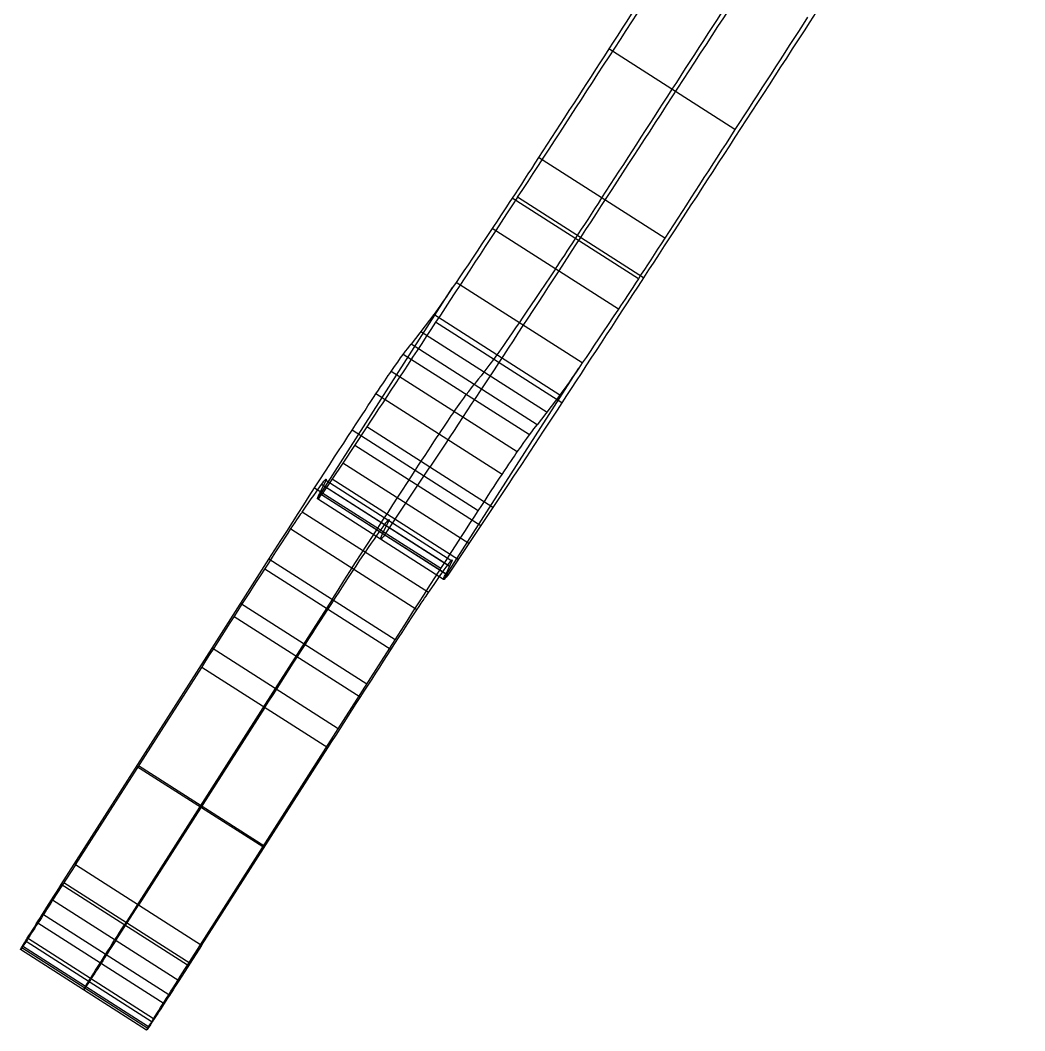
# Model space of a CAD drawing. Extents: x 14 to 133, y -39 to 144.
# Drawn here: x 21.49 to 34.91, y -14.93 to -1.44 of the extents above; entities that cross this region are included whole.
import ezdxf

# ---------------------------------------------------------------- set-up
doc = ezdxf.new("R2010")
doc.units = 0
doc.header["$MEASUREMENT"] = 0
doc.layers.add('LAYER_1', color=255, linetype='CONTINUOUS')

msp = doc.modelspace()

# ---------------------------------------------------------------- linework, layer by layer
at = {"layer": 'LAYER_1', "color": 9}
for p, q in [((31.037, -2.897, 69.703), (29.352, -1.821, 69.72)), ((30.099, -4.348, 68.488), (28.413, -3.272, 68.505)), ((30.099, -4.348, 68.488), (28.413, -3.272, 68.505)), ((29.747, -4.89, 67.829), (28.061, -3.814, 67.846)), ((29.815, -4.878, 73.84), (28.13, -3.802, 73.857)), ((29.815, -4.878, 73.84), (28.13, -3.802, 73.857)), ((29.48, -5.295, 67.043), (27.794, -4.219, 67.06)), ((29.48, -5.295, 67.043), (27.794, -4.219, 67.06)), ((28.997, -6.014, 64.737), (27.312, -4.938, 64.754)), ((25.459, -7.829, 63.943), (27.264, -5.008, 64.467)), ((27.013, -5.367, 62.347), (26.71, -5.763, 57.328)), ((27.013, -5.367, 62.347), (26.71, -5.763, 57.328)), ((28.699, -6.443, 62.33), (27.013, -5.367, 62.347)), ((28.699, -6.443, 62.33), (27.013, -5.367, 62.347)), ((28.724, -6.547, 71.253), (27.038, -5.471, 71.271)), ((28.526, -6.675, 59.824), (26.84, -5.599, 59.842)), ((28.395, -6.839, 57.311), (26.71, -5.763, 57.328)), ((28.395, -6.839, 57.311), (26.71, -5.763, 57.328)), ((28.291, -6.975, 55.585), (26.605, -5.899, 55.602)), ((28.129, -7.202, 53.873), (26.443, -6.126, 53.89)), ((28.129, -7.202, 53.873), (26.443, -6.126, 53.89)), ((27.144, -8.905, 63.925), (28.95, -6.084, 64.45)), ((27.927, -7.502, 52.843), (26.241, -6.426, 52.861)), ((28.699, -6.443, 62.33), (28.395, -6.839, 57.311)), ((28.699, -6.443, 62.33), (28.395, -6.839, 57.311)), ((26.117, -6.869, 68.465), (25.797, -7.35, 67.242)), ((26.117, -6.869, 68.465), (25.797, -7.35, 67.242)), ((27.803, -7.945, 68.448), (26.117, -6.869, 68.465)), ((27.803, -7.945, 68.448), (26.117, -6.869, 68.465)), ((27.607, -7.988, 51.92), (25.922, -6.912, 51.937)), ((27.607, -7.988, 51.92), (25.922, -6.912, 51.937)), ((25.957, -7.11, 67.853), (27.643, -8.186, 67.836)), ((25.797, -7.35, 67.242), (25.515, -7.773, 65.971)), ((25.797, -7.35, 67.242), (25.515, -7.773, 65.971)), ((27.483, -8.426, 67.225), (25.797, -7.35, 67.242)), ((27.483, -8.426, 67.225), (25.797, -7.35, 67.242)), ((26.64, -7.888, 67.233), (26.96, -7.407, 68.456)), ((27.107, -8.76, 51.176), (25.421, -7.684, 51.193)), ((25.57, -7.584, 59.532), (25.487, -7.757, 62.219)), ((25.57, -7.584, 59.532), (25.487, -7.757, 62.219)), ((27.199, -8.713, 57.3), (25.514, -7.637, 57.317)), ((27.224, -8.731, 60.86), (25.538, -7.655, 60.877)), ((27.256, -8.66, 59.515), (25.57, -7.584, 59.532)), ((27.256, -8.66, 59.515), (25.57, -7.584, 59.532)), ((25.656, -7.562, 66.607), (27.342, -8.638, 66.589)), ((27.173, -8.833, 62.202), (25.487, -7.757, 62.219)), ((27.173, -8.833, 62.202), (25.487, -7.757, 62.219)), ((27.2, -8.849, 65.954), (25.515, -7.773, 65.971)), ((27.2, -8.849, 65.954), (25.515, -7.773, 65.971)), ((27.145, -8.906, 64.078), (25.46, -7.83, 64.095)), ((26.358, -8.311, 65.963), (26.64, -7.888, 67.233)), ((27.803, -7.945, 68.448), (27.483, -8.426, 67.225)), ((27.803, -7.945, 68.448), (27.483, -8.426, 67.225)), ((26.943, -9.08, 55.129), (25.257, -8.005, 55.146)), ((26.943, -9.08, 55.129), (25.257, -8.005, 55.146)), ((26.33, -8.295, 62.211), (26.413, -8.122, 59.523)), ((26.787, -9.311, 54.293), (25.102, -8.235, 54.31)), ((27.483, -8.426, 67.225), (27.2, -8.849, 65.954)), ((27.483, -8.426, 67.225), (27.2, -8.849, 65.954)), ((24.052, -9.823, 50.795), (24.811, -8.634, 50.839)), ((24.052, -9.823, 50.795), (24.811, -8.634, 50.839)), ((26.497, -9.71, 50.822), (24.811, -8.634, 50.839)), ((26.497, -9.71, 50.822), (24.811, -8.634, 50.839)), ((26.442, -9.843, 53.681), (24.756, -8.767, 53.698)), ((26.442, -9.843, 53.681), (24.756, -8.767, 53.698)), ((27.256, -8.66, 59.515), (27.173, -8.833, 62.202)), ((27.256, -8.66, 59.515), (27.173, -8.833, 62.202)), ((25.654, -9.172, 50.831), (24.895, -10.361, 50.786)), ((26.118, -10.304, 50.792), (24.432, -9.228, 50.809)), ((26.032, -10.479, 53.343), (24.346, -9.403, 53.361)), ((25.738, -10.899, 50.778), (26.497, -9.71, 50.822)), ((25.738, -10.899, 50.778), (26.497, -9.71, 50.822)), ((22.037, -12.979, 50.722), (24.052, -9.823, 50.795)), ((22.037, -12.979, 50.722), (24.052, -9.823, 50.795)), ((25.738, -10.899, 50.778), (24.052, -9.823, 50.795)), ((25.738, -10.899, 50.778), (24.052, -9.823, 50.795)), ((22.225, -12.715, 52.667), (23.913, -10.079, 53.153)), ((22.225, -12.715, 52.667), (23.913, -10.079, 53.153)), ((25.599, -11.155, 53.135), (23.913, -10.079, 53.153)), ((25.599, -11.155, 53.135), (23.913, -10.079, 53.153)), ((24.895, -10.361, 50.786), (22.88, -13.517, 50.713)), ((24.756, -10.617, 53.144), (23.068, -13.253, 52.659)), ((23.722, -14.055, 50.705), (25.738, -10.899, 50.778)), ((23.722, -14.055, 50.705), (25.738, -10.899, 50.778)), ((23.911, -13.791, 52.65), (25.599, -11.155, 53.135)), ((23.911, -13.791, 52.65), (25.599, -11.155, 53.135)), ((24.73, -12.477, 50.725), (23.044, -11.401, 50.742)), ((24.756, -12.471, 52.879), (23.07, -11.395, 52.897)), ((22.225, -12.715, 52.667), (21.921, -13.189, 52.566)), ((22.225, -12.715, 52.667), (21.921, -13.189, 52.566)), ((23.911, -13.791, 52.65), (22.225, -12.715, 52.667)), ((23.911, -13.791, 52.65), (22.225, -12.715, 52.667)), ((22.073, -12.952, 52.617), (23.759, -14.028, 52.6)), ((23.722, -14.055, 50.705), (22.037, -12.979, 50.722)), ((23.722, -14.055, 50.705), (22.037, -12.979, 50.722)), ((23.607, -14.265, 52.549), (21.921, -13.189, 52.566)), ((23.607, -14.265, 52.549), (21.921, -13.189, 52.566)), ((22.764, -13.727, 52.558), (23.068, -13.253, 52.659)), ((23.411, -14.57, 52.378), (21.725, -13.494, 52.395)), ((23.472, -14.45, 50.846), (21.786, -13.374, 50.863)), ((23.252, -14.815, 52.105), (21.566, -13.739, 52.122)), ((23.252, -14.815, 52.105), (21.566, -13.739, 52.122)), ((23.269, -14.772, 51.151), (21.584, -13.696, 51.168)), ((23.269, -14.772, 51.151), (21.584, -13.696, 51.168)), ((23.177, -14.924, 51.62), (21.491, -13.848, 51.638)), ((23.177, -14.924, 51.62), (21.491, -13.848, 51.638)), ((23.194, -14.902, 51.873), (21.508, -13.826, 51.89)), ((23.203, -14.88, 51.372), (21.517, -13.804, 51.389)), ((23.911, -13.791, 52.65), (23.607, -14.265, 52.549)), ((23.911, -13.791, 52.65), (23.607, -14.265, 52.549))]:
    msp.add_line(p, q, dxfattribs=at)
at = {"layer": 'LAYER_1', "color": 9, "extrusion": (0.842902, -0.537999, -0.008566)}
for centre, radius, start, end in [((40.625, 48.858, 25.123), 38.202, 120.4018, 138.6911), ((40.625, 48.858, 25.123), 38.202, 120.4018, 138.6911), ((40.625, 48.858, 26.123), 38.201, 120.4016, 138.6913), ((40.625, 48.858, 27.123), 38.202, 120.4018, 138.6911), ((40.625, 48.858, 27.123), 38.202, 120.4018, 138.6911), ((36.901, 35.904, 25.123), 40.879, 120.677, 126.5982), ((36.901, 35.904, 25.123), 40.879, 120.677, 126.5982), ((36.918, 35.878, 26.123), 40.91, 120.6793, 126.596), ((36.901, 35.904, 27.123), 40.879, 120.677, 126.5982), ((36.901, 35.904, 27.123), 40.879, 120.677, 126.5982), ((15.143, 65.512, 25.123), 4.141, 129.1497, 154.7587), ((15.143, 65.512, 25.123), 4.141, 129.1497, 154.7587), ((32.623, 56.056, 25.123), 27.439, 138.9516, 152.6023), ((32.623, 56.056, 25.123), 27.439, 138.9516, 152.6023), ((15.143, 65.512, 26.123), 4.141, 129.1494, 154.7591), ((26.739, 60.197, 25.123), 16.896, 155.227, 171.9463), ((26.739, 60.197, 25.123), 16.896, 155.227, 171.9463), ((32.623, 56.056, 26.123), 27.439, 138.9516, 152.6023), ((15.143, 65.512, 27.123), 4.141, 129.1497, 154.7587), ((15.143, 65.512, 27.123), 4.141, 129.1497, 154.7587), ((26.739, 60.198, 26.123), 16.896, 155.2267, 171.9465), ((32.623, 56.056, 27.123), 27.439, 138.9516, 152.6023), ((32.623, 56.056, 27.123), 27.439, 138.9516, 152.6023), ((26.739, 60.197, 27.123), 16.896, 155.227, 171.9463), ((26.739, 60.197, 27.123), 16.896, 155.227, 171.9463), ((-18.111, 59.408, 25.123), 27.686, 348.9632, 356.143), ((-18.111, 59.408, 25.123), 27.686, 348.9632, 356.143), ((88.125, 52.291, 26.123), 78.788, 172.50727, 176.17584), ((4.305, 55.2, 25.123), 4.882, 321.3937, 347.0688), ((4.305, 55.2, 25.123), 4.882, 321.3937, 347.0688), ((-18.122, 59.409, 26.123), 27.697, 348.9645, 356.1417), ((4.305, 55.2, 26.123), 4.881, 321.3934, 347.0691), ((-18.111, 59.408, 27.123), 27.686, 348.9632, 356.143), ((-18.111, 59.408, 27.123), 27.686, 348.9632, 356.143), ((5.709, 54.193, 25.123), 3.158, 276.582, 319.7766), ((5.709, 54.193, 25.123), 3.158, 276.582, 319.7766), ((4.305, 55.2, 27.123), 4.882, 321.3937, 347.0688), ((4.305, 55.2, 27.123), 4.882, 321.3937, 347.0688), ((-5.708, 59.084, 25.123), 13.089, 343.4859, 2.9138), ((-5.708, 59.084, 25.123), 13.089, 343.4859, 2.9138), ((5.709, 54.193, 26.123), 3.157, 276.5813, 319.7772), ((30.106, 64.305, 25.123), 23.008, 175.3041, 184.6589), ((30.106, 64.305, 25.123), 23.008, 175.3041, 184.6589), ((5.005, 55.509, 25.123), 1.842, 300.1059, 355.4771), ((5.005, 55.509, 25.123), 1.842, 300.1059, 355.4771), ((-5.707, 59.084, 26.123), 13.089, 343.4857, 2.9139), ((5.709, 54.193, 27.123), 3.158, 276.582, 319.7766), ((5.709, 54.193, 27.123), 3.158, 276.582, 319.7766), ((30.108, 64.305, 26.123), 23.01, 175.3044, 184.6585), ((5.005, 55.509, 26.123), 1.842, 300.1059, 355.4771), ((-5.708, 59.084, 27.123), 13.089, 343.4859, 2.9138), ((-5.708, 59.084, 27.123), 13.089, 343.4859, 2.9138), ((3.521, 58.297, 25.123), 5, 279.771, 298.7906), ((3.521, 58.297, 25.123), 5, 279.771, 298.7906), ((30.106, 64.305, 27.123), 23.008, 175.3041, 184.6589), ((30.106, 64.305, 27.123), 23.008, 175.3041, 184.6589), ((5.005, 55.509, 27.123), 1.842, 300.1059, 355.4771), ((5.005, 55.509, 27.123), 1.842, 300.1059, 355.4771), ((3.521, 58.297, 26.123), 5, 279.7709, 298.7907), ((3.521, 58.297, 27.123), 5, 279.771, 298.7906), ((3.521, 58.297, 27.123), 5, 279.771, 298.7906), ((1.047, 52.218, 25.123), 1.286, 220.3605, 264.1217), ((1.047, 52.218, 25.123), 1.286, 220.3605, 264.1217), ((1.044, 51.537, 25.123), 1.299, 106.4276, 141.8844), ((1.044, 51.537, 25.123), 1.299, 106.4276, 141.8844), ((1.047, 52.218, 26.123), 1.286, 220.3605, 264.1217), ((0.701, 51.894, 25.123), 0.812, 146.7341, 182.7496), ((0.701, 51.894, 25.123), 0.812, 146.7341, 182.7496), ((0.701, 51.894, 25.123), 0.812, 182.7503, 218.7658), ((0.701, 51.894, 25.123), 0.812, 182.7503, 218.7658), ((1.044, 51.537, 26.123), 1.299, 106.4272, 141.8847), ((1.047, 52.218, 27.123), 1.286, 220.3605, 264.1217), ((1.047, 52.218, 27.123), 1.286, 220.3605, 264.1217), ((0.701, 51.894, 26.123), 0.812, 146.7338, 182.75), ((0.701, 51.894, 26.123), 0.812, 182.75, 218.7662), ((1.044, 51.537, 27.123), 1.299, 106.4276, 141.8844), ((1.044, 51.537, 27.123), 1.299, 106.4276, 141.8844), ((0.701, 51.894, 27.123), 0.812, 146.7341, 182.7496), ((0.701, 51.894, 27.123), 0.812, 146.7341, 182.7496), ((0.701, 51.894, 27.123), 0.812, 182.7503, 218.7658), ((0.701, 51.894, 27.123), 0.812, 182.7503, 218.7658)]:
    msp.add_arc(centre, radius, start, end, dxfattribs=at)

doc.saveas('drawing.dxf')
